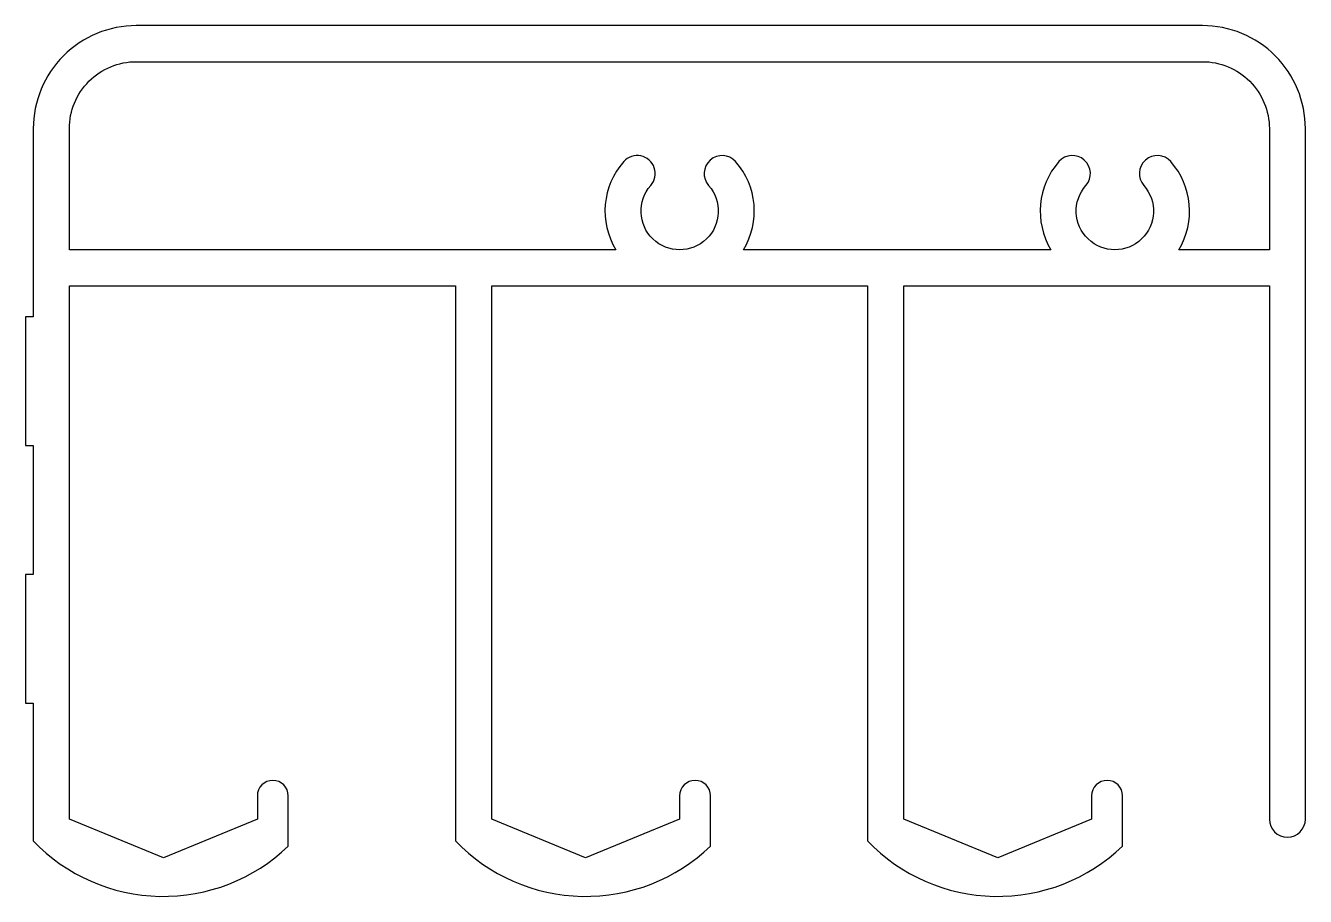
# Model space of a CAD drawing. Extents: x 227.6 to 277.3, y 236.9 to 270.7.
import ezdxf

# ---------------------------------------------------------------- set-up
doc = ezdxf.new("R2010")
doc.units = 0
doc.layers.add('ANA', color=220, linetype='CONTINUOUS')

msp = doc.modelspace()

# ---------------------------------------------------------------- linework, layer by layer
at = {"layer": 'ANA'}
for points in [[(244.316, 260.639), (244.316, 239.091, 0.414363), (254.216, 238.891), (254.216, 240.839, 1), (253.016, 240.839), (253.016, 239.939), (249.366, 238.439), (245.716, 239.939), (245.716, 260.639), (260.316, 260.639), (260.316, 239.091, 0.414363), (270.216, 238.891), (270.216, 240.839, 1), (269.016, 240.839), (269.016, 239.939), (265.366, 238.439), (261.716, 239.939), (261.716, 260.639), (275.916, 260.639), (275.916, 239.939, 1), (277.316, 239.939), (277.316, 266.739, 0.414214), (273.316, 270.739), (231.916, 270.739, 0.414214), (227.916, 266.739), (227.916, 259.439), (227.616, 259.439), (227.616, 254.439), (227.916, 254.439), (227.916, 249.439), (227.616, 249.439), (227.616, 244.439), (227.916, 244.439), (227.916, 239.091, 0.414363), (237.816, 238.891), (237.816, 240.839, 1), (236.616, 240.839), (236.616, 239.939), (232.966, 238.439), (229.316, 239.939), (229.316, 260.639)], [(272.09, 265.458, 1), (271.041, 264.532, -2.217178), (268.792, 264.532, 1), (267.743, 265.458, 0.327789), (267.434, 262.039), (255.498, 262.039, 0.327789), (255.19, 265.458, 1), (254.141, 264.532, -2.217178), (251.892, 264.532, 1), (250.843, 265.458, 0.327789), (250.534, 262.039), (229.316, 262.039), (229.316, 266.739, -0.414214), (231.916, 269.339), (273.316, 269.339, -0.414214), (275.916, 266.739), (275.916, 262.039), (272.398, 262.039, 0.327789)]]:
    msp.add_lwpolyline(points, format="xyb", close=True, dxfattribs=at)

doc.saveas('drawing.dxf')
